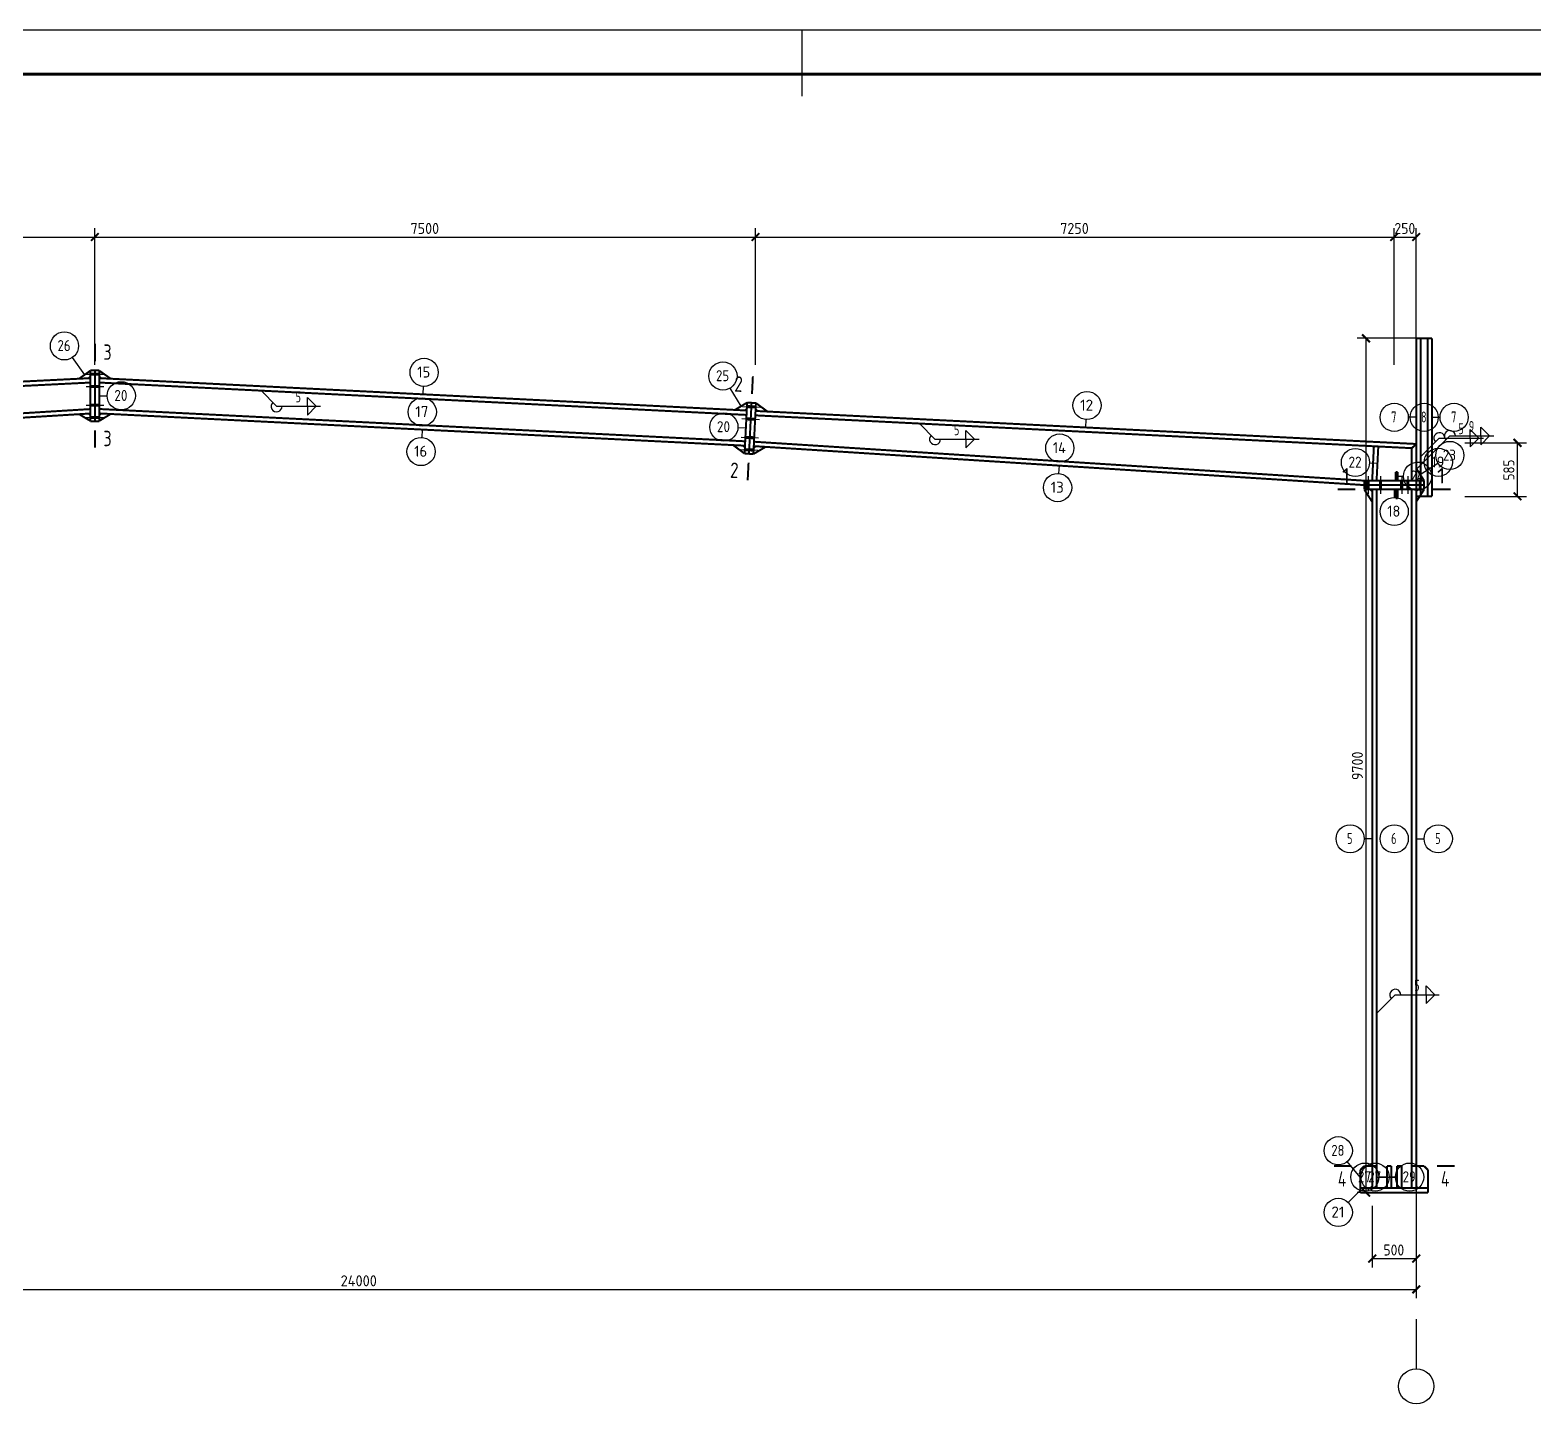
# Model space of a CAD drawing. Extents: x 14207793 to 14719554, y -1675802 to -1228715.
# Drawn here: x 14640460 to 14674604, y -1311001 to -1279800 of the extents above; entities that cross this region are included whole.
import ezdxf
from ezdxf.enums import TextEntityAlignment as Align

# ---------------------------------------------------------------- set-up
doc = ezdxf.new("R2010")
doc.units = 0
doc.header["$LTSCALE"] = 500
doc.header["$MEASUREMENT"] = 0
doc.linetypes.add('6', pattern=[8.75, 5, -1.25, 1.25, -1.25])
for name, color, linetype in [('10', 1, 'CONTINUOUS'), ('111', 253, '6'), ('112', 253, 'CONTINUOUS'), ('114', 2, 'CONTINUOUS'), ('14', 2, 'CONTINUOUS'), ('图框外框__细线', 253, 'CONTINUOUS'), ('尺寸标注', 253, 'CONTINUOUS'), ('柱子', 3, 'CONTINUOUS'), ('焊缝标注', 253, 'CONTINUOUS'), ('编号标注', 253, 'CONTINUOUS')]:
    doc.layers.add(name, color=color, linetype=linetype)
doc.styles.get("Standard").update_dxf_attribs({"font": 'SYSZ.shx', "width": 0.75, "bigfont": 'SYFS.shx'})

msp = doc.modelspace()

# ---------------------------------------------------------------- linework, layer by layer
at = {"layer": '10', "const_width": 45}
for points in [[(14641931.38, -1286925.17), (14641931.38, -1287325.17)], [(14656870.47, -1287666.16), (14656850.49, -1288065.66)], [(14641931.38, -1289286.78), (14641931.38, -1288886.78)], [(14656752.63, -1290023.21), (14656772.6, -1289623.71)], [(14670151.4, -1290233.51), (14670551.4, -1290233.51)], [(14672711.4, -1290233.51), (14672311.4, -1290233.51)], [(14670061.4, -1305600.17), (14670461.4, -1305600.17)], [(14672801.4, -1305600.17), (14672401.4, -1305600.17)]]:
    msp.add_lwpolyline(points, dxfattribs=at)
at = {"layer": '111'}
msp.add_line((14671931.4, -1304700.17), (14671931.4, -1310200.17), dxfattribs=at)
at = {"layer": '112'}
msp.add_circle((14671931.4, -1310600.17), 400, dxfattribs=at)
at = {"layer": '114'}
for p, q in [((14641731.38, -1287615.17), (14642131.38, -1287615.17)), ((14641731.38, -1287895.3), (14642131.38, -1287895.3)), ((14641731.38, -1288317.59), (14642131.38, -1288317.59)), ((14656636.27, -1288345.31), (14657035.77, -1288365.28)), ((14641731.38, -1288597.77), (14642131.38, -1288597.77)), ((14656622.29, -1288624.96), (14657021.79, -1288644.93)), ((14656601.32, -1289044.43), (14657000.82, -1289064.41)), ((14656587.33, -1289324.09), (14656986.83, -1289344.06)), ((14670841.4, -1289933.51), (14670841.4, -1290333.51)), ((14671121.4, -1289933.51), (14671121.4, -1290333.51)), ((14671601.4, -1289933.51), (14671601.4, -1290333.51)), ((14671741.4, -1289933.51), (14671741.4, -1290333.51)), ((14672021.4, -1289933.51), (14672021.4, -1290333.51))]:
    msp.add_line(p, q, dxfattribs=at)
at = {"layer": '114', "color": 1, "const_width": 70}
for points in [[(14641831.38, -1287615.17), (14642031.38, -1287615.17)], [(14641831.38, -1287895.3), (14642031.38, -1287895.3)], [(14641831.38, -1288317.59), (14642031.38, -1288317.59)], [(14656736.14, -1288350.3), (14656935.89, -1288360.29)], [(14641831.38, -1288597.77), (14642031.38, -1288597.77)], [(14656722.16, -1288629.95), (14656921.91, -1288639.94)], [(14656701.19, -1289049.43), (14656900.94, -1289059.41)], [(14656687.21, -1289329.08), (14656886.96, -1289339.07)], [(14670841.4, -1290033.51), (14670841.4, -1290233.51)], [(14671121.4, -1290033.51), (14671121.4, -1290233.51)], [(14671601.4, -1290033.51), (14671601.4, -1290233.51)], [(14671741.4, -1290033.51), (14671741.4, -1290233.51)], [(14672021.4, -1290033.51), (14672021.4, -1290233.51)]]:
    msp.add_lwpolyline(points, dxfattribs=at)
at = {"layer": '14', "const_width": 45}
for points in [[(14641571.7, -1287718.16), (14641831.38, -1287535.17)], [(14641831.38, -1287525.17), (14641931.38, -1287525.17)], [(14641831.38, -1288686.78), (14641831.38, -1287525.17)], [(14641831.38, -1287535.17), (14641831.38, -1287665.17)], [(14641931.38, -1287525.17), (14641931.38, -1288686.78)], [(14641931.38, -1287525.17), (14642031.38, -1287525.17)], [(14641931.38, -1288686.78), (14641931.38, -1287525.17)], [(14642031.38, -1287525.17), (14642031.38, -1288686.78)], [(14642031.38, -1287535.18), (14642291.06, -1287718.16)], [(14642031.38, -1287665.18), (14642031.38, -1287535.18)], [(14641791.43, -1287707.17), (14641571.7, -1287718.16)], [(14641831.38, -1287665.17), (14641791.43, -1287707.17)], [(14642071.33, -1287707.17), (14642031.38, -1287665.18)], [(14642291.06, -1287718.16), (14642071.33, -1287707.17)], [(14641571.87, -1288523.72), (14641791.45, -1288510.23)], [(14641831.38, -1288677.77), (14641571.87, -1288523.72)], [(14641791.45, -1288510.23), (14641831.38, -1288547.77)], [(14641831.38, -1288547.77), (14641831.38, -1288677.77)], [(14642031.38, -1288546.18), (14642071.33, -1288508.17)], [(14642291.06, -1288519.16), (14642031.38, -1288676.17)], [(14642031.38, -1288676.17), (14642031.38, -1288546.18)], [(14642071.33, -1288508.17), (14642291.06, -1288519.16)], [(14656461.98, -1288426.71), (14656740.63, -1288260.42)], [(14656691.7, -1288438.19), (14656461.98, -1288426.71)], [(14656682.71, -1289418.97), (14656740.63, -1288260.42)], [(14656733.64, -1288400.24), (14656691.7, -1288438.19)], [(14656740.63, -1288260.42), (14656733.64, -1288400.24)], [(14656740.63, -1288260.42), (14656840.51, -1288265.41)], [(14656782.59, -1289423.96), (14656840.51, -1288265.41)], [(14656840.51, -1288265.41), (14656782.59, -1289423.96)], [(14656840.51, -1288265.41), (14656940.38, -1288270.4)], [(14656940.38, -1288270.4), (14656882.46, -1289428.95)], [(14656933.39, -1288410.23), (14656940.38, -1288270.4)], [(14656971.34, -1288452.18), (14656933.39, -1288410.23)], [(14656940.38, -1288270.4), (14657201.06, -1288463.66)], [(14657201.06, -1288463.66), (14656971.34, -1288452.18)], [(14641931.38, -1288686.78), (14641831.38, -1288686.78)], [(14642031.38, -1288686.78), (14641931.38, -1288686.78)], [(14656422.03, -1289225.71), (14656651.75, -1289237.19)], [(14656682.71, -1289418.97), (14656422.03, -1289225.71)], [(14656651.75, -1289237.19), (14656689.7, -1289279.14)], [(14657160.9, -1289266.37), (14656882.46, -1289428.95)], [(14656889.45, -1289289.13), (14656931.37, -1289251.72)], [(14656931.37, -1289251.72), (14657160.9, -1289266.37)], [(14670970.46, -1289252.25), (14670931.4, -1290033.51)], [(14671070.21, -1289257.24), (14670970.46, -1289252.25)], [(14671031.4, -1290033.51), (14671070.21, -1289257.24)], [(14671831.4, -1289295.3), (14671931.4, -1289200.18)], [(14671931.4, -1289200.18), (14671931.4, -1290033.51)], [(14656689.7, -1289279.14), (14656682.71, -1289418.97)], [(14656782.59, -1289423.96), (14656682.71, -1289418.97)], [(14656882.46, -1289428.95), (14656782.59, -1289423.96)], [(14656882.46, -1289428.95), (14656889.45, -1289289.13)], [(14671831.4, -1290033.51), (14671831.4, -1289295.3)], [(14671461.4, -1289833.51), (14671461.4, -1290033.51)], [(14671511.4, -1289833.51), (14671461.4, -1289833.51)], [(14671511.4, -1290033.51), (14671511.4, -1289833.51)], [(14671931.4, -1289753.51), (14672111.4, -1290033.51)], [(14671931.4, -1289993.51), (14671931.4, -1289753.51)], [(14670751.4, -1290133.51), (14670751.4, -1290033.51)], [(14670751.4, -1290033.51), (14672111.4, -1290033.51)], [(14672111.4, -1290133.51), (14670751.4, -1290133.51)], [(14670751.4, -1290233.51), (14670751.4, -1290133.51)], [(14670751.4, -1290133.51), (14672111.4, -1290133.51)], [(14670751.4, -1290233.51), (14670891.4, -1290233.51)], [(14670931.4, -1290513.51), (14670751.4, -1290233.51)], [(14672111.4, -1290233.51), (14670751.4, -1290233.51)], [(14670891.4, -1290233.51), (14670931.4, -1290273.51)], [(14670931.4, -1290033.51), (14671031.4, -1290033.51)], [(14670931.4, -1290273.51), (14670931.4, -1290513.51)], [(14671461.4, -1290033.51), (14671511.4, -1290033.51)], [(14671461.4, -1290233.51), (14671511.4, -1290233.51)], [(14671461.4, -1290433.51), (14671461.4, -1290233.51)], [(14671511.4, -1290233.51), (14671511.4, -1290433.51)], [(14671931.4, -1290033.51), (14671831.4, -1290033.51)], [(14671971.4, -1290033.51), (14671931.4, -1289993.51)], [(14671931.4, -1290273.51), (14671971.4, -1290233.51)], [(14672111.4, -1290233.51), (14671931.4, -1290513.51)], [(14671931.4, -1290513.51), (14671931.4, -1290273.51)], [(14672111.4, -1290033.51), (14671971.4, -1290033.51)], [(14671971.4, -1290233.51), (14672111.4, -1290233.51)], [(14672111.4, -1290033.51), (14672111.4, -1290133.51)], [(14672111.4, -1290133.51), (14672111.4, -1290233.51)], [(14671511.4, -1290433.51), (14671461.4, -1290433.51)], [(14670661.4, -1305690.17), (14670751.39, -1305600.17)], [(14670751.39, -1305600.17), (14670931.4, -1305600.17)], [(14670931.4, -1305600.17), (14671031.4, -1305600.17)], [(14670931.4, -1306100.17), (14670931.4, -1305600.17)], [(14670931.4, -1305600.17), (14670931.4, -1306060.17)], [(14671031.4, -1305600.17), (14671031.4, -1306100.17)], [(14671264.73, -1305600.17), (14671364.73, -1305600.17)], [(14671264.73, -1306100.17), (14671264.73, -1305600.17)], [(14671364.73, -1305600.17), (14671364.73, -1306100.17)], [(14671498.06, -1305600.17), (14671598.06, -1305600.17)], [(14671498.06, -1306100.17), (14671498.06, -1305600.17)], [(14671598.06, -1305600.17), (14671598.06, -1306100.17)], [(14671831.4, -1305600.17), (14671931.4, -1305600.17)], [(14671831.4, -1306100.17), (14671831.4, -1305600.17)], [(14671931.4, -1305600.17), (14671931.4, -1306100.17)], [(14672111.4, -1305600.17), (14671931.4, -1305600.17)], [(14671931.4, -1305600.17), (14671931.4, -1306060.17)], [(14672201.4, -1305690.17), (14672111.4, -1305600.17)], [(14670661.4, -1306100.17), (14670661.4, -1305690.17)], [(14672201.4, -1306100.17), (14672201.4, -1305690.17)], [(14670891.4, -1306100.17), (14670661.4, -1306100.17)], [(14670661.4, -1306100.17), (14672201.4, -1306100.17)], [(14670661.4, -1306200.17), (14670661.4, -1306100.17)], [(14672201.4, -1306200.17), (14670661.4, -1306200.17)], [(14670931.4, -1306060.17), (14670891.4, -1306100.17)], [(14671031.4, -1306100.17), (14670931.4, -1306100.17)], [(14671364.73, -1306100.17), (14671264.73, -1306100.17)], [(14671598.06, -1306100.17), (14671498.06, -1306100.17)], [(14671931.4, -1306100.17), (14671831.4, -1306100.17)], [(14671931.4, -1306060.17), (14671971.4, -1306100.17)], [(14671971.4, -1306100.17), (14672201.4, -1306100.17)], [(14672201.4, -1306100.17), (14672201.4, -1306200.17)]]:
    msp.add_lwpolyline(points, dxfattribs=at)
at = {"layer": '图框外框__细线'}
msp.add_line((14657981.4, -1279800.17), (14657981.4, -1281300.17), dxfattribs=at)
msp.add_lwpolyline([(14613431.4, -1321800.17), (14702531.4, -1321800.17), (14702531.4, -1279800.17), (14613431.4, -1279800.17), (14613431.4, -1321800.17)], dxfattribs=at)
at = {"layer": '图框外框__细线', "const_width": 70}
msp.add_lwpolyline([(14615931.4, -1320800.17), (14701531.4, -1320800.17), (14701531.4, -1280800.17), (14615931.4, -1280800.17), (14615931.4, -1320800.17)], dxfattribs=at)
at = {"layer": '尺寸标注'}
for p, q in [((14641931.4, -1287400.17), (14641931.4, -1284300.17)), ((14641931.4, -1287400.17), (14641931.4, -1284300.17)), ((14656931.4, -1287400.17), (14656931.4, -1284300.17)), ((14656931.4, -1287400.17), (14656931.4, -1284300.17)), ((14671431.4, -1287400.17), (14671431.4, -1284300.17)), ((14671431.4, -1287400.17), (14671431.4, -1284300.17)), ((14671931.4, -1287400.17), (14671931.4, -1284300.17)), ((14624431.4, -1284500.17), (14641931.4, -1284500.17)), ((14641931.4, -1284500.17), (14656931.4, -1284500.17)), ((14656931.4, -1284500.17), (14671431.4, -1284500.17)), ((14671431.4, -1284500.17), (14671931.4, -1284500.17)), ((14671991.4, -1286800.17), (14670591.4, -1286800.17)), ((14670791.4, -1306200.17), (14670791.4, -1286800.17)), ((14673031.4, -1289175.17), (14674431.4, -1289175.17)), ((14674231.4, -1290389.51), (14674231.4, -1289175.17)), ((14673031.4, -1290389.51), (14674431.4, -1290389.51)), ((14671991.4, -1306200.17), (14670591.4, -1306200.17)), ((14670931.4, -1306500.17), (14670931.4, -1307900.17)), ((14671931.4, -1306500.17), (14671931.4, -1308600.17)), ((14671931.4, -1306500.17), (14671931.4, -1307900.17)), ((14670931.4, -1307700.17), (14671931.4, -1307700.17)), ((14623931.4, -1308400.17), (14671931.4, -1308400.17))]:
    msp.add_line(p, q, dxfattribs=at)
at = {"layer": '尺寸标注', "const_width": 45}
for points in [[(14641843.01, -1284588.56), (14642019.79, -1284411.79)], [(14641843.01, -1284588.56), (14642019.79, -1284411.79)], [(14656843.01, -1284588.56), (14657019.79, -1284411.79)], [(14656843.01, -1284588.56), (14657019.79, -1284411.79)], [(14671343.01, -1284588.56), (14671519.79, -1284411.79)], [(14671343.01, -1284588.56), (14671519.79, -1284411.79)], [(14671843.01, -1284588.56), (14672019.79, -1284411.79)], [(14670703.01, -1286711.79), (14670879.79, -1286888.56)], [(14674143.01, -1289086.79), (14674319.79, -1289263.56)], [(14674143.01, -1290301.12), (14674319.79, -1290477.9)], [(14670703.01, -1306111.79), (14670879.79, -1306288.56)], [(14670843.01, -1307788.56), (14671019.79, -1307611.79)], [(14671843.01, -1307788.56), (14672019.79, -1307611.79)], [(14671843.01, -1308488.56), (14672019.79, -1308311.79)]]:
    msp.add_lwpolyline(points, dxfattribs=at)
at = {"layer": '柱子', "const_width": 45}
for points in [[(14671931.4, -1286800.17), (14672291.4, -1286800.17)], [(14671931.4, -1286800.17), (14672031.4, -1286800.17)], [(14671931.4, -1290389.51), (14671931.4, -1286800.17)], [(14672031.4, -1290389.51), (14672031.4, -1286800.17)], [(14672191.4, -1286800.17), (14672291.4, -1286800.17)], [(14672191.4, -1290389.51), (14672191.4, -1286800.17)], [(14672291.4, -1290389.51), (14672291.4, -1286800.17)], [(14623931.4, -1288600.17), (14641831.38, -1287705.17)], [(14624031.4, -1288695.3), (14641831.38, -1287805.3)], [(14642031.38, -1287705.18), (14656731.65, -1288440.19)], [(14642031.38, -1287805.3), (14656726.65, -1288540.07)], [(14625111.4, -1289435.02), (14641831.38, -1288407.59)], [(14625111.4, -1289535.21), (14641831.38, -1288507.78)], [(14642031.38, -1288406.05), (14656696.69, -1289139.32)], [(14642031.38, -1288506.17), (14656691.7, -1289239.19)], [(14656926.4, -1288550.05), (14671831.4, -1289295.3)], [(14656931.4, -1288450.18), (14671931.4, -1289200.18)], [(14656891.45, -1289249.18), (14670751.4, -1290133.72)], [(14656896.44, -1289149.29), (14670751.4, -1290033.51)], [(14671031.4, -1290233.51), (14670931.4, -1290233.51)], [(14670931.4, -1306100.17), (14670931.4, -1290233.51)], [(14671031.4, -1306100.17), (14671031.4, -1290233.51)], [(14671931.4, -1290233.51), (14671831.4, -1290233.51)], [(14671831.4, -1306100.17), (14671831.4, -1290233.51)], [(14671931.4, -1306100.17), (14671931.4, -1290233.51)], [(14671931.4, -1290389.51), (14672291.4, -1290389.51)]]:
    msp.add_lwpolyline(points, dxfattribs=at)
at = {"layer": '焊缝标注'}
for p, q in [((14645705.2, -1287988.99), (14646057.76, -1288343.53)), ((14646757.76, -1288343.53), (14646757.76, -1288143.53)), ((14646757.76, -1288143.53), (14646957.76, -1288343.53)), ((14646057.76, -1288343.53), (14647057.76, -1288343.53)), ((14646757.76, -1288343.53), (14646757.76, -1288543.53)), ((14646757.76, -1288543.53), (14646957.76, -1288343.53)), ((14660652.65, -1288736.36), (14661005.22, -1289090.9)), ((14661705.22, -1289090.9), (14661705.22, -1288890.9)), ((14661705.22, -1288890.9), (14661905.22, -1289090.9)), ((14673155.83, -1289068.08), (14673155.83, -1288868.08)), ((14673155.83, -1288868.08), (14673355.83, -1289068.08)), ((14673395.38, -1289018.97), (14673395.38, -1288818.97)), ((14673395.38, -1288818.97), (14673595.38, -1289018.97)), ((14661005.22, -1289090.9), (14662005.22, -1289090.9)), ((14661705.22, -1289090.9), (14661705.22, -1289290.9)), ((14661705.22, -1289290.9), (14661905.22, -1289090.9)), ((14671931.4, -1289782.34), (14672695.38, -1289018.97)), ((14672031.4, -1289492.18), (14672455.83, -1289068.08)), ((14672455.83, -1289068.08), (14673455.83, -1289068.08)), ((14672695.38, -1289018.97), (14673695.38, -1289018.97)), ((14673155.83, -1289068.08), (14673155.83, -1289268.08)), ((14673155.83, -1289268.08), (14673355.83, -1289068.08)), ((14673395.38, -1289018.97), (14673395.38, -1289218.97)), ((14673395.38, -1289218.97), (14673595.38, -1289018.97)), ((14672155.83, -1301709.41), (14672155.83, -1301509.41)), ((14672155.83, -1301509.41), (14672355.83, -1301709.41)), ((14671031.4, -1302133.51), (14671455.83, -1301709.41)), ((14671455.83, -1301709.41), (14672455.83, -1301709.41)), ((14672155.83, -1301709.41), (14672155.83, -1301909.41)), ((14672155.83, -1301909.41), (14672355.83, -1301709.41))]:
    msp.add_line(p, q, dxfattribs=at)
for centre, start, end in [((14646057.76, -1288343.53), 134.840249, 0), ((14672695.38, -1289018.97), 0, 224.977164), ((14661005.22, -1289090.9), 134.840249, 0), ((14672455.83, -1289068.08), 0, 224.97724), ((14671455.83, -1301709.41), 0, 224.97724)]:
    msp.add_arc(centre, 125, start, end, dxfattribs=at)
for points in [[(14645705.2, -1287988.99), (14645765.08, -1288070.48), (14645786.35, -1288049.32)], [(14660652.65, -1288736.36), (14660712.53, -1288817.85), (14660733.8, -1288796.69)], [(14672031.4, -1289492.18), (14672112.74, -1289432.1), (14672091.54, -1289410.88)], [(14671931.4, -1289782.34), (14672012.74, -1289722.27), (14671991.54, -1289701.05)], [(14671031.4, -1302133.51), (14671112.74, -1302073.44), (14671091.54, -1302052.21)]]:
    msp.add_solid(points, dxfattribs=at)
at = {"layer": '编号标注'}
for p, q in [((14641701.54, -1287626.67), (14641425.05, -1287234.3)), ((14642031.38, -1288105.97), (14642211.38, -1288105.97)), ((14649381.51, -1288072.68), (14649390.5, -1287892.91)), ((14656601.31, -1288343.56), (14656355.33, -1287931.38)), ((14649361.54, -1288872.68), (14649352.55, -1289052.46)), ((14656711.67, -1288839.69), (14656531.9, -1288830.7)), ((14664431.4, -1288825.18), (14664440.39, -1288645.4)), ((14671931.4, -1288594.84), (14671751.4, -1288594.84)), ((14672291.4, -1288594.84), (14672471.4, -1288594.84)), ((14663821.43, -1289691.45), (14663809.96, -1289871.08)), ((14671050.81, -1289645.37), (14670871.03, -1289636.39)), ((14671931.4, -1289616.85), (14672111.4, -1289616.85)), ((14672021.4, -1289893.51), (14672425.16, -1289633.95)), ((14671431.4, -1290233.51), (14671431.4, -1290413.51)), ((14671461.4, -1289933.51), (14671641.4, -1289933.51)), ((14670931.4, -1298166.84), (14670751.4, -1298166.84)), ((14671931.4, -1298166.84), (14672111.4, -1298166.84)), ((14670661.4, -1305850.17), (14670366.26, -1305496)), ((14671031.4, -1305850.17), (14671461.4, -1305850.17)), ((14671264.73, -1305850.17), (14671084.73, -1305850.17)), ((14671498.06, -1305850.17), (14671318.06, -1305850.17)), ((14670661.4, -1306150.17), (14670387.67, -1306423.9))]:
    msp.add_line(p, q, dxfattribs=at)
at = {"layer": '编号标注', "const_width": 10}
for points in [[(14641706.54, -1287626.67, 1), (14641696.54, -1287626.67, 1), (14641706.54, -1287626.67, 1)], [(14642036.38, -1288105.97, 1), (14642026.38, -1288105.97, 1), (14642036.38, -1288105.97, 1)], [(14649386.51, -1288072.68, 1), (14649376.51, -1288072.68, 1), (14649386.51, -1288072.68, 1)], [(14656606.31, -1288343.56, 1), (14656596.31, -1288343.56, 1), (14656606.31, -1288343.56, 1)], [(14649366.54, -1288872.68, 1), (14649356.54, -1288872.68, 1), (14649366.54, -1288872.68, 1)], [(14656716.67, -1288839.69, 1), (14656706.67, -1288839.69, 1), (14656716.67, -1288839.69, 1)], [(14664436.4, -1288825.18, 1), (14664426.4, -1288825.18, 1), (14664436.4, -1288825.18, 1)], [(14671936.4, -1288594.84, 1), (14671926.4, -1288594.84, 1), (14671936.4, -1288594.84, 1)], [(14672296.4, -1288594.84, 1), (14672286.4, -1288594.84, 1), (14672296.4, -1288594.84, 1)], [(14663826.43, -1289691.45, 1), (14663816.43, -1289691.45, 1), (14663826.43, -1289691.45, 1)], [(14671055.81, -1289645.37, 1), (14671045.81, -1289645.37, 1), (14671055.81, -1289645.37, 1)], [(14671466.4, -1289933.51, 1), (14671456.4, -1289933.51, 1), (14671466.4, -1289933.51, 1)], [(14671936.4, -1289616.85, 1), (14671926.4, -1289616.85, 1), (14671936.4, -1289616.85, 1)], [(14672026.4, -1289893.51, 1), (14672016.4, -1289893.51, 1), (14672026.4, -1289893.51, 1)], [(14671436.4, -1290233.51, 1), (14671426.4, -1290233.51, 1), (14671436.4, -1290233.51, 1)], [(14670936.4, -1298166.84, 1), (14670926.4, -1298166.84, 1), (14670936.4, -1298166.84, 1)], [(14671936.4, -1298166.84, 1), (14671926.4, -1298166.84, 1), (14671936.4, -1298166.84, 1)], [(14670666.4, -1305850.17, 1), (14670656.4, -1305850.17, 1), (14670666.4, -1305850.17, 1)], [(14671036.4, -1305850.17, 1), (14671026.4, -1305850.17, 1), (14671036.4, -1305850.17, 1)], [(14671269.73, -1305850.17, 1), (14671259.73, -1305850.17, 1), (14671269.73, -1305850.17, 1)], [(14671503.06, -1305850.17, 1), (14671493.06, -1305850.17, 1), (14671503.06, -1305850.17, 1)], [(14670666.4, -1306150.17, 1), (14670656.4, -1306150.17, 1), (14670666.4, -1306150.17, 1)]]:
    msp.add_lwpolyline(points, format="xyb", dxfattribs=at)
at = {"layer": '编号标注'}
for centre in [(14641240.73, -1286972.71), (14649406.48, -1287573.31), (14656191.34, -1287656.59), (14642531.38, -1288105.97), (14649364.04, -1288472.31), (14664456.37, -1288325.8), (14656212.3, -1288814.72), (14671431.4, -1288594.84), (14672111.4, -1288594.84), (14672791.4, -1288594.84), (14649336.57, -1289372.06), (14663838.9, -1289291.78), (14672694.34, -1289460.91), (14670551.43, -1289620.41), (14672431.4, -1289616.85), (14663789.58, -1290190.43), (14671961.4, -1289933.51), (14671431.4, -1290733.51), (14670431.4, -1298166.84), (14671431.4, -1298166.84), (14672431.4, -1298166.84), (14670161.4, -1305250.17), (14670764.73, -1305850.17), (14670998.06, -1305850.17), (14671781.4, -1305850.17), (14670161.4, -1306650.17)]:
    msp.add_circle(centre, 320, dxfattribs=at)

# ---------------------------------------------------------------- texts
at = {"layer": '10'}
for s, width, p, p2 in [('3', 0.809993, (14642123.38, -1287289.68), (14642312.38, -1287289.68)), ('3', 0.809993, (14642123.38, -1289251.28), (14642312.38, -1289251.28)), ('1', 2.268018, (14670243.4, -1290098.01), (14670432.4, -1290098.01)), ('1', 2.268018, (14672403.4, -1290098.01), (14672592.4, -1290098.01)), ('4', 0.756006, (14670153.4, -1306064.67), (14670342.4, -1306064.67)), ('4', 0.756006, (14672493.4, -1306064.67), (14672682.4, -1306064.67))]:
    msp.add_text(s, height=350, dxfattribs=dict(at, width=width)).set_placement(p, p2, align=Align.FIT)
at = {"layer": '10', "width": 0.809996}
for p, p2 in [((14656444.78, -1288009.83), (14656633.54, -1288019.27)), ((14656346.91, -1289967.39), (14656535.67, -1289976.82))]:
    msp.add_text('2', height=350, rotation=357.138242, dxfattribs=at).set_placement(p, p2, align=Align.FIT)
at = {"layer": '尺寸标注'}
for s, width, p, p2 in [('7500', 0.735001, (14649098.9, -1284430.17), (14649746.4, -1284430.17)), ('7250', 0.735001, (14663848.9, -1284430.17), (14664496.4, -1284430.17)), ('250', 0.735006, (14671436.4, -1284430.17), (14671908.9, -1284430.17)), ('500', 0.735006, (14671186.4, -1307630.17), (14671658.9, -1307630.17)), ('24000', 0.735003, (14647511.4, -1308330.17), (14648333.9, -1308330.17))]:
    msp.add_text(s, height=250, dxfattribs=dict(at, width=width)).set_placement(p, p2, align=Align.FIT)
for s, width, p, p2 in [('585', 0.734996, (14674161.4, -1290027.34), (14674161.4, -1289554.84)), ('9700', 0.734999, (14670721.4, -1296832.67), (14670721.4, -1296185.17))]:
    msp.add_text(s, height=250, rotation=90, dxfattribs=dict(at, width=width)).set_placement(p, p2, align=Align.FIT)
at = {"layer": '焊缝标注'}
for s, width, p, p2 in [('5', 0.734985, (14646487.77, -1288253.53), (14646610.26, -1288253.53)), ('5', 0.735004, (14661435.22, -1289000.9), (14661557.72, -1289000.9)), ('5', 0.734985, (14672885.83, -1288978.08), (14673008.33, -1288978.08)), ('9', 0.791523, (14673125.38, -1288928.97), (14673247.88, -1288928.97)), ('5', 0.734985, (14671885.83, -1301619.41), (14672008.33, -1301619.41))]:
    msp.add_text(s, height=250, dxfattribs=dict(at, width=width)).set_placement(p, p2, align=Align.FIT)
at = {"layer": '编号标注'}
for s, width, p, p2 in [('26', 0.757274, (14641083.23, -1287090.22), (14641380.73, -1287090.22)), ('15', 0.833002, (14649248.98, -1287690.81), (14649546.48, -1287690.81)), ('25', 0.735002, (14656033.84, -1287774.09), (14656331.34, -1287774.09)), ('20', 0.734994, (14642373.88, -1288223.48), (14642671.38, -1288223.48)), ('12', 0.833002, (14664298.87, -1288443.3), (14664596.37, -1288443.3)), ('17', 0.83301, (14649206.53, -1288589.81), (14649504.04, -1288589.81)), ('7', 0.735022, (14671361.4, -1288712.34), (14671483.9, -1288712.34)), ('8', 0.734985, (14672041.4, -1288712.34), (14672163.89, -1288712.34)), ('7', 0.734985, (14672721.4, -1288712.34), (14672843.9, -1288712.34)), ('20', 0.735002, (14656054.79, -1288932.22), (14656352.3, -1288932.22)), ('16', 0.861735, (14649179.07, -1289489.56), (14649476.57, -1289489.56)), ('14', 0.806131, (14663681.4, -1289409.28), (14663978.9, -1289409.28)), ('22', 0.735009, (14670393.92, -1289737.91), (14670691.43, -1289737.91)), ('19', 0.861735, (14672273.9, -1289734.35), (14672571.4, -1289734.35)), ('23', 0.734994, (14672536.84, -1289578.41), (14672834.34, -1289578.41)), ('24', 0.713994, (14671803.9, -1290051.01), (14672101.39, -1290051.01)), ('13', 0.833002, (14663632.08, -1290307.93), (14663929.58, -1290307.93)), ('18', 0.83301, (14671273.9, -1290851.01), (14671571.4, -1290851.01)), ('5', 0.735022, (14670361.4, -1298284.34), (14670483.9, -1298284.34)), ('6', 0.791562, (14671361.4, -1298284.34), (14671483.9, -1298284.34)), ('5', 0.735022, (14672361.4, -1298284.34), (14672483.9, -1298284.34)), ('28', 0.734994, (14670003.9, -1305367.67), (14670301.39, -1305367.67)), ('27', 0.734994, (14670607.23, -1305967.67), (14670904.73, -1305967.67)), ('27', 0.735009, (14670840.56, -1305967.67), (14671138.06, -1305967.67)), ('29', 0.757282, (14671623.9, -1305967.67), (14671921.4, -1305967.67)), ('21', 0.999592, (14670003.9, -1306767.67), (14670301.39, -1306767.67))]:
    msp.add_text(s, height=250, dxfattribs=dict(at, width=width)).set_placement(p, p2, align=Align.FIT)

doc.saveas('drawing.dxf')
